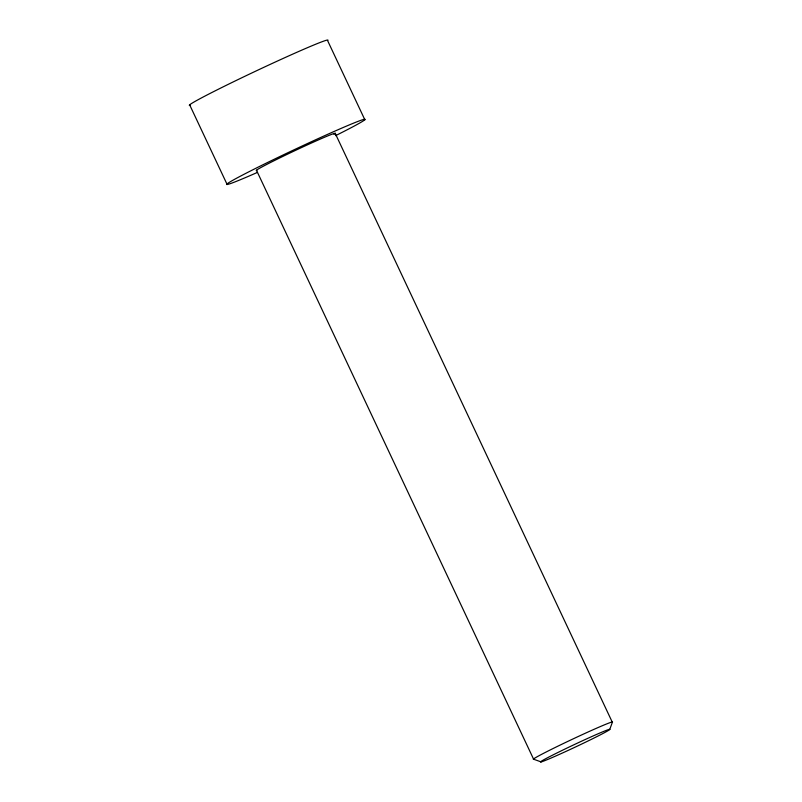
<?xml version="1.0" encoding="UTF-8"?>
<svg xmlns="http://www.w3.org/2000/svg" width="802" height="802" viewBox="0 0 802 802"><rect width="100%" height="100%" fill="white"/><g stroke="black" fill="none" stroke-linecap="round" stroke-linejoin="round"><path stroke-width="1.2" d="M609.7 729.569A38.255 1.333 -25.2 0 0 561.049 750.943A38.255 1.333 -25.2 0 0 555.034 756.316A38.255 1.333 -25.2 0 0 609.7 729.569L612.347 722.311L335.286 133.533M541.089 761.9L533.841 759.304A43.769 1.524 -25.2 0 1 571.726 739.544A43.769 1.524 -25.2 0 1 612.347 722.311M364.85 119.779L327.597 40.611A76.601 2.677 -25.2 0 0 256.52 70.756A76.601 2.677 -25.2 0 0 190.204 105.343M256.47 170.235L533.52 759.013M189.653 104.831L226.906 183.999M256.78 170.525A43.769 1.524 -25.2 0 1 298.133 149.142A43.769 1.524 -25.2 0 1 333.993 134.435M257.482 172.38A76.601 2.677 -25.2 0 1 243.377 174.625A76.601 2.677 -25.2 0 1 347.306 125.744A76.601 2.677 -25.2 0 1 335.607 135.638"/></g></svg>
